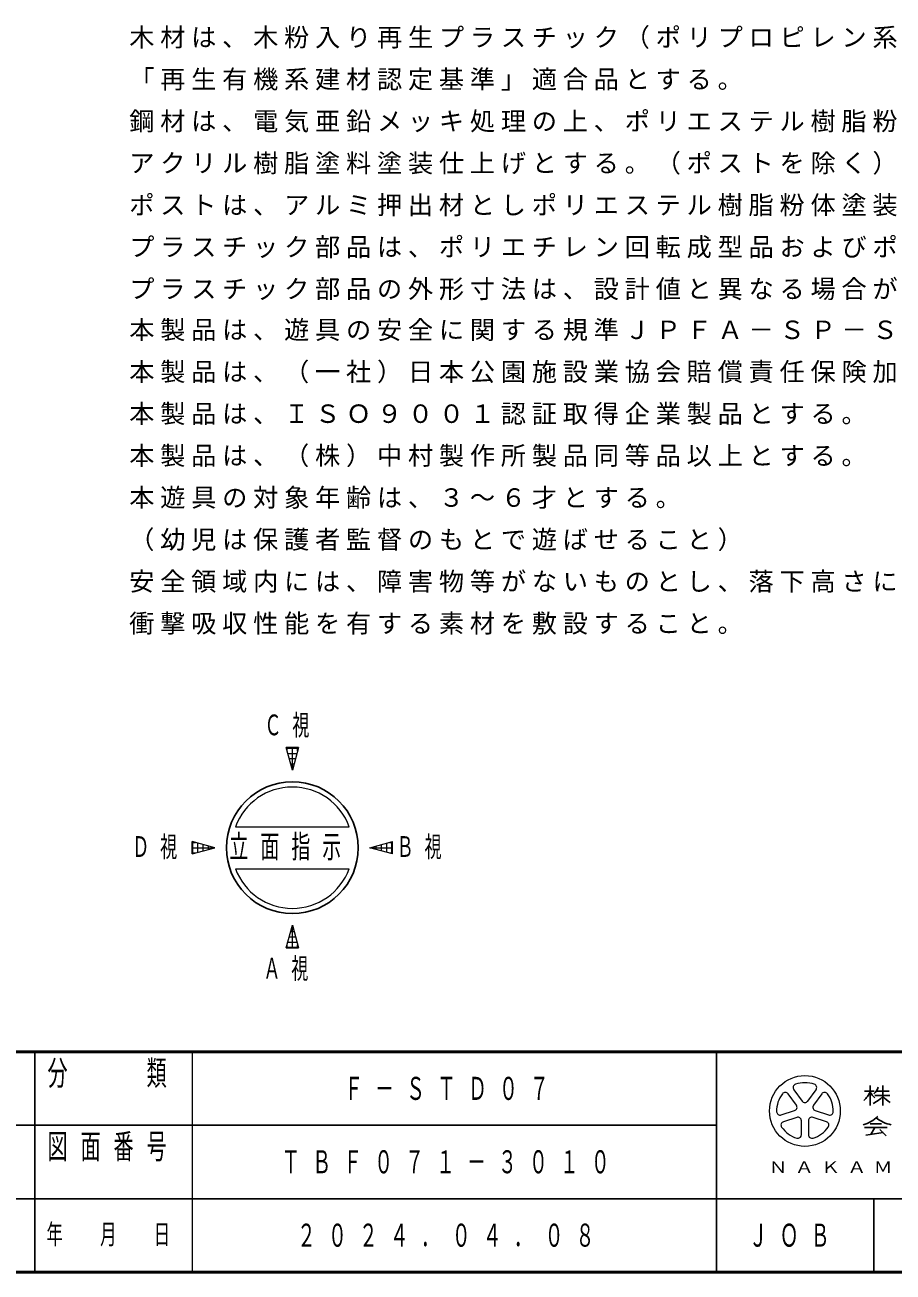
# Model space of a CAD drawing. Units: millimetres on the paper. Extents: x -385 to 0, y -594 to 267.
# Drawn here: x -135.9 to -53.2, y 0 to 119 of the extents above; entities that cross this region are included whole.
import ezdxf

# ---------------------------------------------------------------- set-up
doc = ezdxf.new("R2010")
doc.units = ezdxf.units.MM
doc.layers.add('CLASS1', color=7, linetype='Continuous', lineweight=13)
doc.layers.add('NAKAMURA図枠', color=7, linetype='Continuous', lineweight=13)
doc.layers.add('図面情報', color=7, linetype='Continuous')
doc.styles.add('ＭＳ ゴシック', font='')
doc.styles.get('ＭＳ ゴシック').set_extended_font_data('MS Gothic')

msp = doc.modelspace()

# ---------------------------------------------------------------- linework, layer by layer
at = {"layer": 'CLASS1'}
for p, q in [((-109.867, 50.023), (-111.025, 50.023)), ((-110.446, 47.863), (-111.025, 50.023)), ((-111.012, 49.977), (-109.879, 49.977)), ((-110.946, 49.729), (-110.946, 50.023)), ((-109.867, 50.023), (-110.446, 47.863)), ((-110.446, 47.863), (-110.446, 50.023)), ((-109.946, 49.729), (-109.946, 50.023)), ((-110.878, 49.477), (-110.013, 49.477)), ((-110.744, 48.977), (-110.147, 48.977)), ((-110.61, 48.477), (-110.281, 48.477)), ((-110.476, 47.977), (-110.415, 47.977)), ((-115.875, 42.477), (-105.017, 42.477)), ((-119.991, 39.899), (-119.991, 41.056)), ((-117.831, 40.477), (-119.991, 41.056)), ((-119.991, 40.977), (-119.697, 40.977)), ((-119.991, 39.899), (-117.831, 40.477)), ((-119.991, 40.477), (-117.831, 40.477)), ((-119.946, 39.911), (-119.946, 41.044)), ((-119.446, 40.045), (-119.446, 40.91)), ((-118.946, 40.179), (-118.946, 40.776)), ((-118.446, 40.313), (-118.446, 40.642)), ((-117.946, 40.447), (-117.946, 40.508)), ((-103.06, 40.477), (-100.9, 41.056)), ((-100.9, 39.899), (-103.06, 40.477)), ((-103.06, 40.477), (-100.9, 40.477)), ((-102.946, 40.447), (-102.946, 40.508)), ((-102.446, 40.313), (-102.446, 40.642)), ((-101.946, 40.179), (-101.946, 40.776)), ((-101.446, 40.045), (-101.446, 40.91)), ((-101.194, 40.977), (-100.9, 40.977)), ((-100.946, 39.911), (-100.946, 41.044)), ((-100.9, 39.899), (-100.9, 41.056)), ((-119.991, 39.977), (-119.697, 39.977)), ((-101.194, 39.977), (-100.9, 39.977)), ((-115.875, 38.477), (-105.017, 38.477)), ((-111.025, 30.932), (-110.446, 33.092)), ((-110.61, 32.477), (-110.281, 32.477)), ((-110.476, 32.977), (-110.415, 32.977)), ((-110.446, 33.092), (-109.867, 30.932)), ((-110.446, 30.932), (-110.446, 33.092)), ((-111.025, 30.932), (-109.867, 30.932)), ((-111.012, 30.977), (-109.879, 30.977)), ((-110.946, 30.932), (-110.946, 31.226)), ((-110.878, 31.477), (-110.013, 31.477)), ((-110.744, 31.977), (-110.147, 31.977)), ((-109.946, 30.932), (-109.946, 31.226))]:
    msp.add_line(p, q, dxfattribs=at)
at = {"layer": 'CLASS1', "lineweight": 25}
msp.add_circle((-110.446, 40.477), 6.286, dxfattribs=at)
at = {"layer": 'CLASS1'}
for start, end in [(20.22325, 159.77675), (200.22325, 339.77675)]:
    msp.add_arc((-110.446, 40.477), 5.786, start, end, dxfattribs=at)
at = {"layer": 'NAKAMURA図枠', "lineweight": 50}
for p, q in [((-385, 21), (0, 21)), ((-385, 0), (0, 0))]:
    msp.add_line(p, q, dxfattribs=at)
at = {"layer": 'NAKAMURA図枠', "color": 211, "lineweight": 25}
for p, q in [((-135, 21), (-135, 0)), ((-70, 21), (-70, 0)), ((-187.5, 14), (-70, 14)), ((-242.5, 7), (0, 7))]:
    msp.add_line(p, q, dxfattribs=at)
at = {"layer": 'NAKAMURA図枠'}
for p, q in [((-120, 21), (-120, 0)), ((-62.39, 15.917), (-63.175, 16.997)), ((-62.629, 17.393), (-61.844, 16.313)), ((-61.298, 16.313), (-60.513, 17.393)), ((-59.967, 16.997), (-60.752, 15.917)), ((-63.828, 14.985), (-62.559, 15.397)), ((-62.35, 14.755), (-63.62, 14.343)), ((-61.908, 13.099), (-61.908, 14.434)), ((-61.233, 14.434), (-61.233, 13.099)), ((-59.522, 14.343), (-60.792, 14.755)), ((-60.583, 15.397), (-59.313, 14.985))]:
    msp.add_line(p, q, dxfattribs=at)
at = {"layer": 'NAKAMURA図枠', "lineweight": 25}
for p, q in [((-55.901, 17.253), (-54.956, 17.253)), ((-55.361, 17.793), (-55.361, 15.903)), ((-54.915, 16.848), (-53.471, 16.848)), ((-54.769, 17.253), (-53.525, 17.253)), ((-54.146, 17.793), (-54.146, 15.903)), ((-55.901, 13.784), (-53.741, 13.784)), ((-55.765, 13.067), (-54.113, 13.304)), ((-55.361, 14.148), (-54.281, 14.148)), ((-54.899, 13.784), (-55.289, 13.136)), ((-54.416, 13.607), (-53.81, 13.001)), ((-55, 7), (-55, 0))]:
    msp.add_line(p, q, dxfattribs=at)
at = {"layer": 'NAKAMURA図枠'}
msp.add_circle((-61.571, 15.363), 3.375, dxfattribs=at)
for centre, radius, start, end in [((-62.356, 17.592), 0.338, 109.39847, 215.99997), ((-61.571, 15.363), 2.7, 70.60155, 109.39847), ((-60.786, 17.592), 0.338, 324, 70.60155), ((-61.571, 15.363), 2.7, 142.60154, 181.39846), ((-63.448, 16.798), 0.338, 35.99999, 142.60154), ((-59.694, 16.798), 0.338, 37.39846, 143.99995), ((-61.571, 15.363), 2.7, 358.60155, 37.39847), ((-62.663, 15.718), 0.338, 287.99998, 35.99999), ((-61.571, 16.512), 0.338, 215.99998, 324), ((-60.479, 15.718), 0.338, 143.99996, 251.99999), ((-63.933, 15.306), 0.338, 181.39848, 287.99997), ((-63.516, 14.022), 0.338, 107.99999, 214.60154), ((-62.246, 14.434), 0.338, 359.99997, 107.99999), ((-60.896, 14.434), 0.338, 71.99997, 179.99999), ((-59.626, 14.022), 0.338, 325.39847, 71.99996), ((-59.209, 15.306), 0.338, 252.00001, 358.60156), ((-61.571, 15.363), 2.7, 214.60156, 253.39848), ((-62.246, 13.099), 0.338, 253.39847, 359.99997), ((-60.896, 13.099), 0.338, 179.99999, 286.60154), ((-61.571, 15.363), 2.7, 286.60155, 325.39847)]:
    msp.add_arc(centre, radius, start, end, dxfattribs=at)
at = {"layer": 'NAKAMURA図枠', "lineweight": 25}
for centre, radius, start, end in [((-57.466, 18.084), 2.285, 311.36185, 337.13638), ((-53.383, 18.427), 2.345, 212.50346, 230.00631), ((-56.374, 18.818), 3.034, 295.86917, 317.23867), ((-56.002, 18.047), 1.467, 313.72108, 343.54317), ((-51.918, 18.818), 3.034, 222.76131, 240.10806), ((-56.898, 17.257), 3.32, 285.11261, 313.40619), ((-52.77, 17.194), 3.192, 231.17281, 259.75506)]:
    msp.add_arc(centre, radius, start, end, dxfattribs=at)

# ---------------------------------------------------------------- texts
at = {"layer": 'CLASS1', "style": 'ＭＳ ゴシック'}
for s, insert, char_height, attachment_point in [('\\T1.23;木材は、木粉入り再生プラスチック（ポリプロピレン系、色：サンディーブラウン）とし、', (-126, 118.66), 1.76, 1), ('\\T1.23;「再生有機系建材認定基準」適合品とする。', (-126, 114.66), 1.76, 1), ('\\T1.23;鋼材は、電気亜鉛メッキ処理の上、ポリエステル樹脂粉体塗装または', (-126, 110.66), 1.76, 1), ('\\T1.23;アクリル樹脂塗料塗装仕上げとする。（ポストを除く）', (-126, 106.66), 1.76, 1), ('\\T1.23;ポストは、アルミ押出材としポリエステル樹脂粉体塗装仕上げとする。', (-126, 102.66), 1.76, 1), ('\\T1.23;プラスチック部品は、ポリエチレン回転成型品およびポリエチレン板とする。', (-126, 98.66), 1.76, 1), ('\\T1.23;プラスチック部品の外形寸法は、設計値と異なる場合があります。', (-126, 94.66), 1.76, 1), ('\\T1.23;本製品は、遊具の安全に関する規準ＪＰＦＡ－ＳＰ－Ｓ：２０２４適合製品とする。', (-126, 90.757), 1.76, 1), ('\\T1.23;本製品は、（一社）日本公園施設業協会賠償責任保険加入製品とする。', (-126, 86.757), 1.76, 1), ('\\T1.23;本製品は、ＩＳＯ９００１認証取得企業製品とする。', (-126, 82.757), 1.76, 1), ('\\T1.23;本製品は、（株）中村製作所製品同等品以上とする。', (-126, 78.757), 1.76, 1), ('\\T1.23;本遊具の対象年齢は、３～６才とする。', (-126, 74.757), 1.76, 1), ('\\T1.23;（幼児は保護者監督のもとで遊ばせること）', (-126, 70.757), 1.76, 1), ('\\T1.23;安全領域内には、障害物等がないものとし、落下高さに見合った', (-126, 66.757), 1.76, 1), ('\\T1.23;衝撃吸収性能を有する素材を敷設すること。', (-126, 62.757), 1.76, 1), ('\\T1.64;\\W0.6;Ｃ視', (-110.446, 52.083), 1.979, 5), ('\\T1.64;\\W0.6;Ｄ視', (-123.051, 40.477), 1.979, 5), ('\\T1.64;\\W0.6;立面指示', (-116.446, 40.477), 2.199, 4), ('\\T1.64;\\W0.6;Ｂ視', (-97.84, 40.477), 1.979, 5), ('\\T1.64;\\W0.6;Ａ視', (-110.546, 28.872), 1.979, 5)]:
    msp.add_mtext(s, dxfattribs=dict(at, insert=insert, char_height=char_height, attachment_point=attachment_point))
at = {"layer": 'NAKAMURA図枠', "color": 4, "style": 'ＭＳ ゴシック'}
for s, insert, char_height, attachment_point in [('\\T1.64;\\W0.6;分\u3000\u3000類', (-127.5, 20.167), 2.346, 2), ('\\T1.64;\\W0.6;図面番号', (-127.5, 13.167), 2.346, 2), ('\\T1.39;\\W1.2;ＮＡＫＡＭＵＲＡ\u3000ＭＦＧ．ＣＯＲＰＯＲＡＴＩＯＮ', (-35, 10), 1.1, 5), ('\\T1.64;\\W0.6;年\u3000月\u3000日', (-127.5, 3.5), 1.906, 5), ('\\T1.64;\\W0.6;ＪＯＢ', (-62.5, 3.5), 2.199, 5)]:
    msp.add_mtext(s, dxfattribs=dict(at, insert=insert, char_height=char_height, attachment_point=attachment_point))
at = {"layer": '図面情報', "char_height": 2.199, "attachment_point": 4, "style": 'ＭＳ ゴシック'}
for s, insert in [('\\T1.64;\\W0.6;Ｆ－ＳＴＤ０７', (-105.5, 17.5)), ('\\T1.64;\\W0.6;ＴＢＦ０７１－３０１０', (-111.5, 10.5)), ('\\T1.64;\\W0.6;２０２４．０４．０８', (-110, 3.5))]:
    msp.add_mtext(s, dxfattribs=dict(at, insert=insert))

doc.saveas('drawing.dxf')
